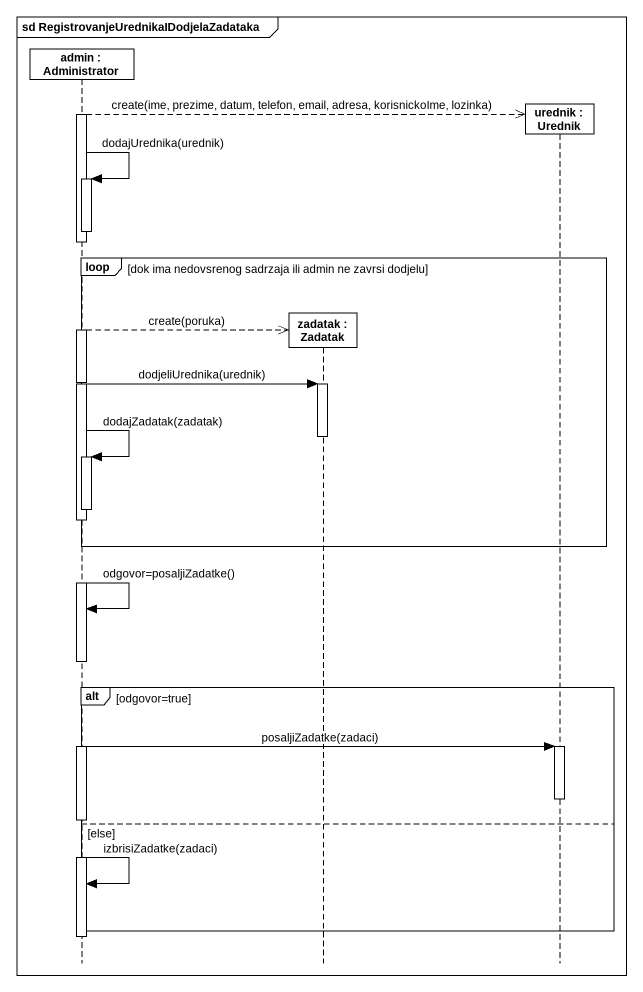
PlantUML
@startuml
mainframe sd RegistrovanjeUrednikaIDodjelaZadataka
hide footbox
participant "admin : Administrator" as admin
participant "zadatak : Zadatak" as zadatak
participant "urednik : Urednik" as urednik

activate admin
admin -->> urednik ** : create(ime, prezime, datum, telefon, email, adresa, korisnickoIme, lozinka)
admin -> admin : dodajUrednika(urednik)
activate admin
deactivate admin
loop dok ima nedovsrenog sadrzaja ili admin ne zavrsi dodjelu
  admin -->> zadatak ** : create(poruka)
  admin -> zadatak : dodjeliUrednika(urednik)
  activate zadatak
  deactivate zadatak
  admin -> admin : dodajZadatak(zadatak)
  activate admin
  deactivate admin
end
admin -> admin : odgovor=posaljiZadatke()
alt odgovor=true
  admin -> urednik : posaljiZadatke(zadaci)
  activate urednik
  deactivate urednik
else else
  admin -> admin : izbrisiZadatke(zadaci)
end
deactivate admin
@enduml
